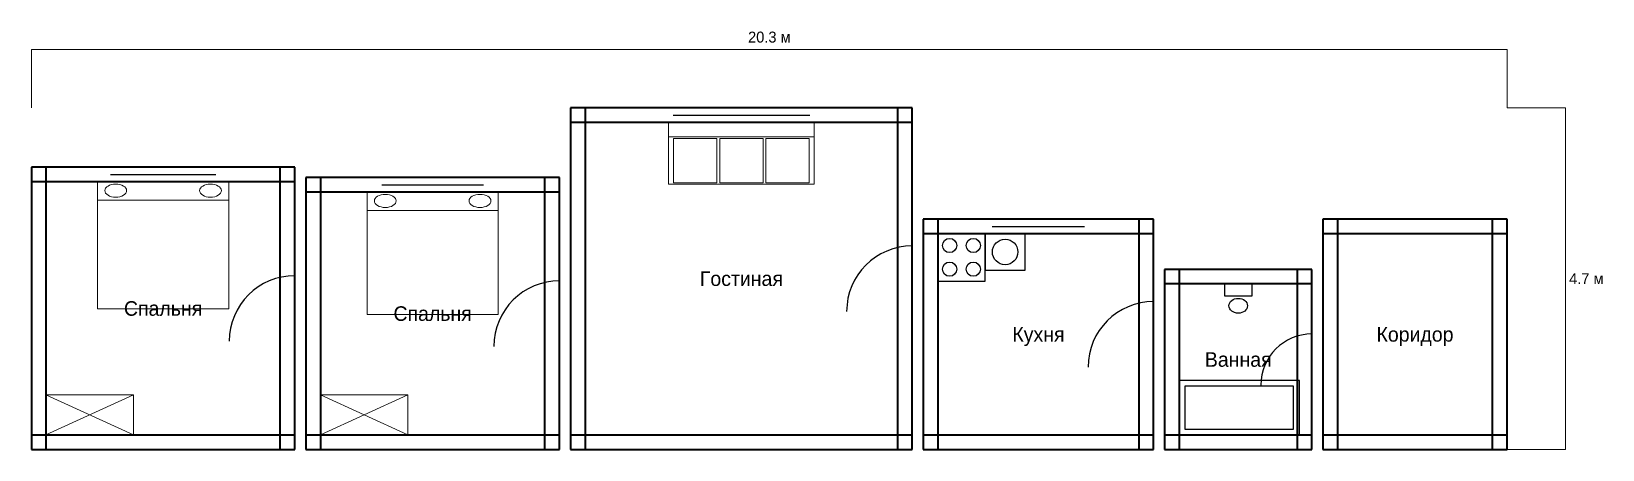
# Model space of a CAD drawing. Header units: metres. Extents: x 15 to 2171, y 30 to 604.
import ezdxf
from ezdxf.enums import TextEntityAlignment as Align

# ---------------------------------------------------------------- set-up
doc = ezdxf.new("R2010")
doc.units = ezdxf.units.M
for name, color, linetype, lineweight in [('Двери', 7, 'Continuous', 25), ('Мебель', 7, 'Continuous', 18), ('Окна', 7, 'Continuous', 25), ('Размеры', 1, 'Continuous', 13), ('Стены', 7, 'Continuous', 35), ('Текст', 7, 'Continuous', 13)]:
    doc.layers.add(name, color=color, linetype=linetype, lineweight=lineweight)

msp = doc.modelspace()

# ---------------------------------------------------------------- linework, layer by layer
at = {"layer": 'Двери'}
for p, q in [((1223.8, 219.5), (1223.8, 309.5)), ((376.5, 178.6), (376.5, 268.6)), ((739.8, 171.6), (739.8, 261.6)), ((1555.1, 143.1), (1555.1, 233.1)), ((1772.3, 118.6), (1772.3, 188.6))]:
    msp.add_line(p, q, dxfattribs=at)
for centre, radius in [((1223.8, 219.5), 90), ((376.5, 178.6), 90), ((739.8, 171.6), 90), ((1555.1, 143.1), 90), ((1772.3, 118.6), 70)]:
    msp.add_arc(centre, radius, 90, 180, dxfattribs=at)
at = {"layer": 'Мебель'}
for p, q in [((889.3, 459), (1089.3, 459)), ((105.7, 372.3), (285.7, 372.3)), ((475.6, 358.2), (655.6, 358.2)), ((35, 50), (155, 105)), ((155, 50), (35, 105)), ((411.5, 50), (531.5, 105)), ((531.5, 50), (411.5, 105))]:
    msp.add_line(p, q, dxfattribs=at)
for points in [[(889.3, 394), (1089.3, 394), (1089.3, 479), (889.3, 479), (889.3, 394)], [(896.3, 396), (955.7, 396), (955.7, 457), (896.3, 457), (896.3, 396)], [(959.7, 396), (1019, 396), (1019, 457), (959.7, 457), (959.7, 396)], [(1023, 396), (1082.3, 396), (1082.3, 457), (1023, 457), (1023, 396)], [(105.7, 223), (285.7, 223), (285.7, 397.3), (105.7, 397.3), (105.7, 223)], [(475.6, 215.3), (655.6, 215.3), (655.6, 383.2), (475.6, 383.2), (475.6, 215.3)], [(35, 50), (155, 50), (155, 105), (35, 105), (35, 50)], [(411.5, 50), (531.5, 50), (531.5, 105), (411.5, 105), (411.5, 50)]]:
    msp.add_lwpolyline(points, dxfattribs=at)
for centre in [(130.7, 385.3), (260.7, 385.3), (500.6, 371.2), (630.6, 371.2)]:
    msp.add_ellipse(centre, major_axis=(15, 0), ratio=0.6, dxfattribs=at)
at = {"layer": 'Окна'}
for p, q in [((895.5, 499), (1083.1, 499)), ((895.5, 489), (1083.1, 489)), ((895.5, 479), (1083.1, 479)), ((123.4, 417.3), (268, 417.3)), ((123.4, 407.3), (268, 407.3)), ((123.4, 397.3), (268, 397.3)), ((496, 403.2), (635.3, 403.2)), ((496, 393.2), (635.3, 393.2)), ((496, 383.2), (635.3, 383.2)), ((1333.7, 346.2), (1460.2, 346.2)), ((1333.7, 336.2), (1460.2, 336.2)), ((1333.7, 326.2), (1460.2, 326.2))]:
    msp.add_line(p, q, dxfattribs=at)
at = {"layer": 'Размеры', "color": 1}
for p, q in [((15, 579), (2040.3, 579)), ((15, 499), (15, 579)), ((2040.3, 499), (2040.3, 579)), ((2040.3, 499), (2120.3, 499)), ((2120.3, 30), (2120.3, 499)), ((2040.3, 30), (2120.3, 30))]:
    msp.add_line(p, q, dxfattribs=at)
at = {"layer": 'Сантехника'}
for points in [[(1258.8, 261.2), (1323.8, 261.2), (1323.8, 326.2), (1258.8, 326.2), (1258.8, 261.2)], [(1323.8, 276.2), (1378.8, 276.2), (1378.8, 326.2), (1323.8, 326.2), (1323.8, 276.2)], [(1652.2, 241.1), (1690.2, 241.1), (1690.2, 257.2), (1652.2, 257.2), (1652.2, 241.1)], [(1590.1, 50), (1755.1, 50), (1755.1, 125), (1590.1, 125), (1590.1, 50)], [(1598.1, 58), (1747.1, 58), (1747.1, 117), (1598.1, 117), (1598.1, 58)]]:
    msp.add_lwpolyline(points, dxfattribs=at)
for centre, radius in [((1275.1, 310), 9.75), ((1307.6, 310), 9.75), ((1351.3, 301.2), 17.5), ((1275.1, 277.5), 9.75), ((1307.6, 277.5), 9.75)]:
    msp.add_circle(centre, radius, dxfattribs=at)
msp.add_ellipse((1671.2, 227.3), major_axis=(12.7, 0), ratio=0.8, dxfattribs=at)
at = {"layer": 'Стены'}
for p, q in [((1223.8, 499), (754.8, 499)), ((754.8, 499), (754.8, 30)), ((774.8, 499), (774.8, 30)), ((1203.8, 30), (1203.8, 499)), ((1223.8, 30), (1223.8, 499)), ((1223.8, 479), (754.8, 479)), ((376.5, 417.3), (15, 417.3)), ((15, 417.3), (15, 30)), ((35, 417.3), (35, 30)), ((356.5, 30), (356.5, 417.3)), ((376.5, 30), (376.5, 417.3)), ((376.5, 397.3), (15, 397.3)), ((739.8, 403.2), (391.5, 403.2)), ((391.5, 403.2), (391.5, 30)), ((411.5, 403.2), (411.5, 30)), ((719.8, 30), (719.8, 403.2)), ((739.8, 30), (739.8, 403.2)), ((739.8, 383.2), (391.5, 383.2)), ((1555.1, 346.2), (1238.8, 346.2)), ((1238.8, 346.2), (1238.8, 30)), ((1258.8, 346.2), (1258.8, 30)), ((1535.1, 30), (1535.1, 346.2)), ((1555.1, 30), (1555.1, 346.2)), ((2040.3, 346.2), (1787.3, 346.2)), ((1787.3, 346.2), (1787.3, 30)), ((1807.3, 346.2), (1807.3, 30)), ((2020.3, 30), (2020.3, 346.2)), ((2040.3, 30), (2040.3, 346.2)), ((1555.1, 326.2), (1238.8, 326.2)), ((2040.3, 326.2), (1787.3, 326.2)), ((1772.3, 277.2), (1570.1, 277.2)), ((1570.1, 277.2), (1570.1, 30)), ((1590.1, 277.2), (1590.1, 30)), ((1752.3, 30), (1752.3, 277.2)), ((1772.3, 30), (1772.3, 277.2)), ((1772.3, 257.2), (1570.1, 257.2)), ((15, 50), (376.5, 50)), ((391.5, 50), (739.8, 50)), ((754.8, 50), (1223.8, 50)), ((1238.8, 50), (1555.1, 50)), ((1570.1, 50), (1772.3, 50)), ((1787.3, 50), (2040.3, 50)), ((15, 30), (376.5, 30)), ((391.5, 30), (739.8, 30)), ((754.8, 30), (1223.8, 30)), ((1238.8, 30), (1555.1, 30)), ((1570.1, 30), (1772.3, 30)), ((1787.3, 30), (2040.3, 30))]:
    msp.add_line(p, q, dxfattribs=at)

# ---------------------------------------------------------------- texts
at = {"layer": 'Размеры', "color": 1}
msp.add_text('20.3 м', height=15, dxfattribs=at).set_placement((1027.7, 584), align=Align.BOTTOM_CENTER)
msp.add_text('4.7 м', height=15, dxfattribs=at).set_placement((2125.3, 264.5), align=Align.MIDDLE_LEFT)
at = {"layer": 'Текст'}
for s, p in [('Гостиная', (989.3, 264.5)), ('Спальня', (195.7, 223.6)), ('Спальня', (565.6, 216.6)), ('Кухня', (1397, 188.1)), ('Коридор', (1913.8, 188.1)), ('Ванная', (1671.2, 153.6))]:
    msp.add_text(s, height=20, dxfattribs=at).set_placement(p, align=Align.MIDDLE_CENTER)

doc.saveas('drawing.dxf')
